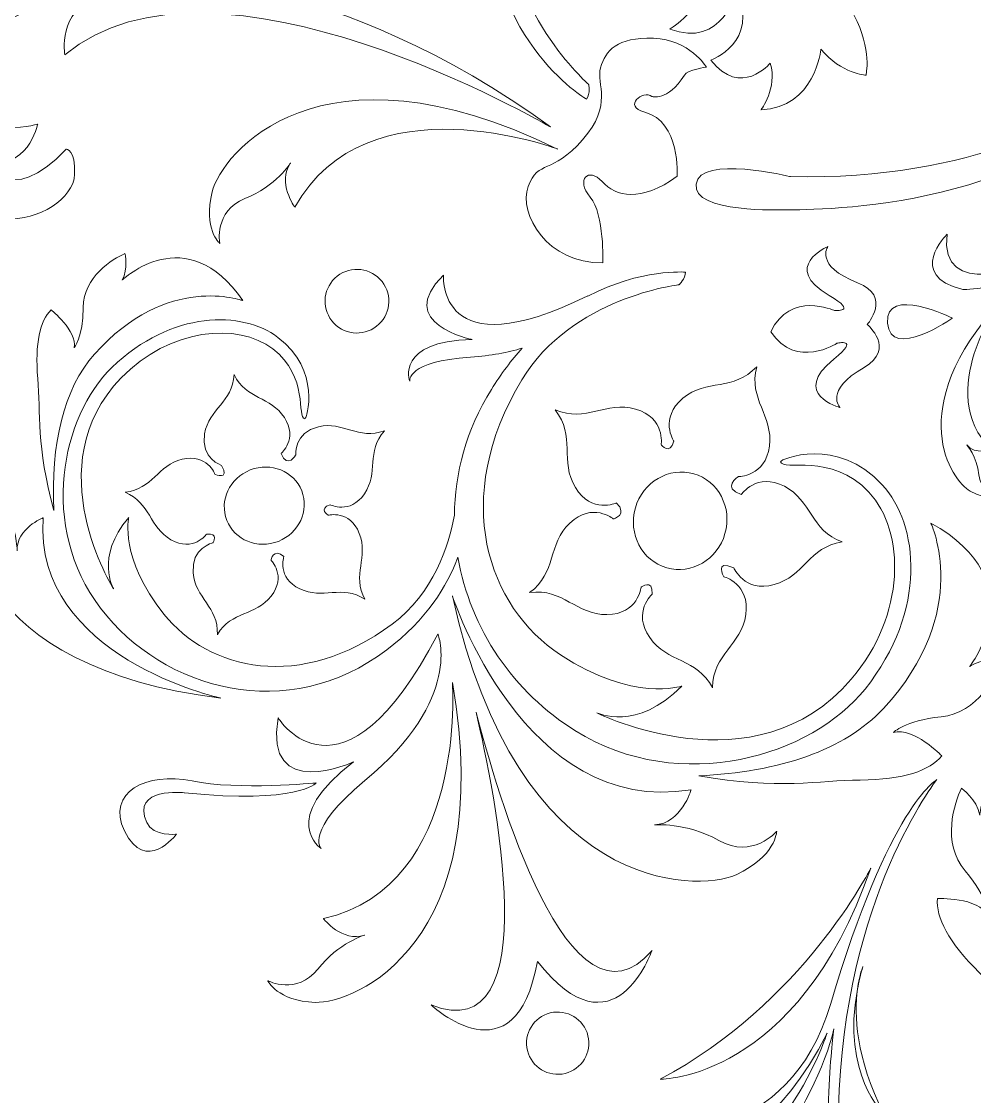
# Model space of a CAD drawing. Header units: millimetres. Extents: x -1420 to -489, y -454 to 898.
# Drawn here: x -693.1 to -634.4, y -369.2 to -303 of the extents above; entities that cross this region are included whole.
import ezdxf

# ---------------------------------------------------------------- set-up
doc = ezdxf.new("R2010")
doc.units = ezdxf.units.MM
doc.header["$MEASUREMENT"] = 0
doc.layers.add('Layer 1', color=7, linetype='Continuous')

msp = doc.modelspace()

# ---------------------------------------------------------------- linework, layer by layer
at = {"layer": 'Layer 1', "color": 1, "lineweight": 20}
msp.add_open_spline([(-710.7467, -67.766), (-710.7467, -67.766), (-493.7468, -67.766), (-493.7468, -67.766), (-493.7468, -67.766), (-490.9929, -67.7659), (-488.7466, -69.9335), (-488.7467, -72.591), (-488.7467, -72.591), (-488.7467, -72.591), (-488.7467, -448.9409), (-488.7467, -448.9409), (-488.7467, -448.9409), (-488.7467, -451.5984), (-490.9928, -453.7659), (-493.7467, -453.7659), (-493.7467, -453.7659), (-493.7467, -453.7659), (-710.7467, -453.7659), (-710.7467, -453.7659)], degree=3, knots=[0, 0, 0, 0, 0.1666667, 0.1666667, 0.1666667, 0.1666667, 0.3333333, 0.3333333, 0.3333333, 0.3333333, 0.5, 0.5, 0.5, 0.5, 0.6666667, 0.6666667, 0.6666667, 0.6666667, 1, 1, 1, 1], dxfattribs=at)
at = {"layer": 'Layer 1', "color": 250, "lineweight": 9}
for points, knots in [([(-658.2612, -307.76), (-658.2612, -307.76), (-658.2612, -307.76), (-658.2612, -307.76), (-658.2612, -307.76), (-658.0111, -307.3919), (-658.1345, -306.8512), (-658.1345, -306.8512), (-658.1345, -306.8512), (-658.1345, -306.8512), (-663.4587, -302.1496), (-663.0519, -295.8401), (-663.0519, -295.8401), (-662.4639, -286.7188), (-656.3958, -282.3076), (-650.682, -282.455), (-650.682, -282.455), (-644.9706, -282.5988), (-642.9769, -285.2973), (-642.9769, -285.2973), (-642.9769, -285.2973), (-643.6736, -281.1434), (-646.5481, -280.6874), (-646.5481, -280.6874), (-646.5481, -280.6874), (-646.5481, -280.6874), (-640.6734, -281.457), (-637.4154, -285.3518), (-637.4154, -285.3518), (-637.1442, -285.033), (-636.8938, -284.7101), (-636.6665, -284.3876), (-636.6665, -284.3876), (-638.9008, -281.4407), (-642.4911, -279.1449), (-647.0648, -278.905), (-647.0648, -278.905), (-655.2792, -278.4759), (-663.8239, -284.3595), (-664.3374, -294.171), (-664.3374, -294.171), (-664.8501, -303.9833), (-658.2612, -307.76), (-658.2612, -307.76)], [0, 0, 0, 0, 0.0833333, 0.0833333, 0.0833333, 0.0833333, 0.1666667, 0.1666667, 0.1666667, 0.1666667, 0.25, 0.25, 0.25, 0.25, 0.3333333, 0.3333333, 0.3333333, 0.3333333, 0.4166667, 0.4166667, 0.4166667, 0.4166667, 0.5, 0.5, 0.5, 0.5, 0.5833333, 0.5833333, 0.5833333, 0.5833333, 0.6666667, 0.6666667, 0.6666667, 0.6666667, 0.75, 0.75, 0.75, 0.75, 0.8333333, 0.8333333, 0.8333333, 0.8333333, 1, 1, 1, 1]), ([(-648.3955, -297.0132), (-648.3955, -297.0132), (-648.3955, -297.0132), (-648.3955, -297.0132), (-648.3955, -297.0132), (-648.6289, -292.7307), (-646.2557, -292.5988), (-646.3522, -290.0774), (-646.3522, -290.0774), (-646.4911, -286.5009), (-648.3072, -285.171), (-648.3072, -285.171), (-648.3072, -285.171), (-648.3072, -285.171), (-649.4294, -286.1797), (-649.4559, -288.1627), (-649.4559, -288.1627), (-649.4559, -288.1627), (-651.9903, -285.5876), (-654.688, -287.5829), (-654.688, -287.5829), (-654.688, -287.5829), (-653.0307, -287.9746), (-652.4211, -289.4544), (-652.4211, -289.4544), (-652.4211, -289.4544), (-655.2161, -288.9279), (-655.1416, -291.9065), (-655.1416, -291.9065), (-655.1416, -291.9065), (-652.1116, -290.8441), (-651.2231, -294.2467), (-651.2231, -294.2467), (-651.2231, -294.2467), (-654.1541, -291.9586), (-655.9153, -294.9915), (-655.9153, -294.9915), (-655.9153, -294.9915), (-653.2241, -294.5993), (-653.1545, -296.2049), (-653.1545, -296.2049), (-653.1545, -296.2049), (-656.8828, -296.0107), (-656.5644, -300.1442), (-656.5644, -300.1442), (-654.2095, -303.5586), (-651.7566, -300.7623), (-651.7566, -300.7623), (-651.7566, -300.7623), (-650.8004, -302.0527), (-653.1394, -303.4388), (-653.1394, -303.4388), (-653.1394, -303.4388), (-649.8594, -304.6893), (-649.0226, -301.0657), (-649.0226, -301.0657), (-649.0226, -301.0657), (-647.5734, -304.2699), (-650.596, -305.3531), (-650.596, -305.3531), (-650.596, -305.3531), (-648.7791, -307.7124), (-646.9382, -305.5445), (-646.9382, -305.5445), (-646.9382, -305.5445), (-646.4792, -307.0784), (-647.5209, -308.425), (-647.5209, -308.425), (-647.5209, -308.425), (-644.1688, -308.2784), (-643.8186, -304.6832), (-643.8186, -304.6832), (-643.8186, -304.6832), (-642.5506, -306.2049), (-641.0443, -306.2831), (-641.0443, -306.2831), (-641.0443, -306.2831), (-641.0443, -306.2831), (-640.6461, -304.7484), (-641.7826, -302.5634), (-641.7826, -302.5634), (-637.7407, -301.8288), (-635.5911, -299.3074), (-634.6538, -295.7554), (-634.6538, -295.7554), (-635.1, -295.871), (-635.5504, -295.9981), (-636.0008, -296.139), (-636.0008, -296.139), (-637.7049, -301.7974), (-641.8693, -302.0576), (-641.8693, -302.0576), (-641.8693, -302.0576), (-641.9398, -302.0743), (-641.985, -302.0934), (-642.0322, -302.1146), (-642.0322, -302.1146), (-642.202, -301.8288), (-642.3905, -301.5401), (-642.6145, -301.2404), (-642.6145, -301.2404), (-644.1273, -299.2198), (-645.8807, -300.487), (-648.3955, -297.0132)], [0, 0, 0, 0, 0.037037, 0.037037, 0.037037, 0.037037, 0.0740741, 0.0740741, 0.0740741, 0.0740741, 0.1111111, 0.1111111, 0.1111111, 0.1111111, 0.1481481, 0.1481481, 0.1481481, 0.1481481, 0.1851852, 0.1851852, 0.1851852, 0.1851852, 0.2222222, 0.2222222, 0.2222222, 0.2222222, 0.2592593, 0.2592593, 0.2592593, 0.2592593, 0.2962963, 0.2962963, 0.2962963, 0.2962963, 0.3333333, 0.3333333, 0.3333333, 0.3333333, 0.3703704, 0.3703704, 0.3703704, 0.3703704, 0.4074074, 0.4074074, 0.4074074, 0.4074074, 0.4444444, 0.4444444, 0.4444444, 0.4444444, 0.4814815, 0.4814815, 0.4814815, 0.4814815, 0.5185185, 0.5185185, 0.5185185, 0.5185185, 0.5555556, 0.5555556, 0.5555556, 0.5555556, 0.5925926, 0.5925926, 0.5925926, 0.5925926, 0.6296296, 0.6296296, 0.6296296, 0.6296296, 0.6666667, 0.6666667, 0.6666667, 0.6666667, 0.7037037, 0.7037037, 0.7037037, 0.7037037, 0.7407407, 0.7407407, 0.7407407, 0.7407407, 0.7777778, 0.7777778, 0.7777778, 0.7777778, 0.8148148, 0.8148148, 0.8148148, 0.8148148, 0.8518519, 0.8518519, 0.8518519, 0.8518519, 0.8888889, 0.8888889, 0.8888889, 0.8888889, 0.9259259, 0.9259259, 0.9259259, 0.9259259, 1, 1, 1, 1]), ([(-631.2247, -299.0891), (-631.2247, -299.0891), (-631.2247, -299.0891), (-631.2247, -299.0891), (-631.2247, -299.0891), (-632.0859, -305.4724), (-626.3819, -305.1242), (-626.3819, -305.1242), (-626.3819, -305.1242), (-627.6719, -305.5864), (-628.4338, -307.0743), (-628.4338, -307.0743), (-628.4338, -307.0743), (-627.8853, -307.2364), (-626.967, -307.4221), (-625.9311, -307.4278), (-625.9311, -307.4278), (-627.6031, -308.6274), (-634.2702, -312.8061), (-645.697, -312.5349), (-645.697, -312.5349), (-645.697, -312.5349), (-651.2699, -311.1769), (-651.5163, -312.9922), (-651.5163, -312.9922), (-651.7635, -314.8115), (-646.1083, -314.5729), (-646.1083, -314.5729), (-646.1083, -314.5729), (-646.1083, -314.5729), (-631.4548, -315.0375), (-625.7495, -307.4286), (-625.7495, -307.4286), (-624.2653, -307.4046), (-622.5705, -306.9908), (-621.3627, -305.5852), (-621.3627, -305.5852), (-619.2506, -303.1261), (-617.8584, -302.9486), (-617.8584, -302.9486), (-617.8584, -302.9486), (-619.3007, -304.1136), (-619.5833, -306.4806), (-619.5833, -306.4806), (-619.5833, -306.4806), (-612.7562, -304.7565), (-613.0591, -302.1138), (-610.2714, -299.7366), (-610.2714, -299.7366), (-607.4842, -297.3593), (-607.3999, -298.9454), (-607.3999, -298.9454), (-607.3999, -298.9454), (-607.3999, -298.9454), (-607.0114, -301.1536), (-609.6557, -302.3467), (-609.6557, -302.3467), (-615.3851, -304.9308), (-615.7723, -308.7536), (-615.7723, -308.7536), (-615.7723, -308.7536), (-613.6329, -308.9344), (-612.68, -307.6297), (-612.3209, -306.9192), (-612.3209, -306.9192), (-615.9726, -315.7285), (-609.0091, -318.7866), (-609.0091, -318.7866), (-609.0091, -318.7866), (-614.1138, -310.6674), (-607.07, -299.6384), (-598.3262, -296.4969), (-598.3262, -296.4969), (-589.5808, -293.3529), (-583.351, -296.0502), (-583.351, -296.0502), (-583.351, -296.0502), (-583.351, -296.0502), (-583.6609, -295.1902), (-583.6609, -295.1902), (-583.6609, -295.1902), (-590.3174, -291.7567), (-599.2913, -292.2294), (-605.6, -294.4955), (-605.6, -294.4955), (-611.9043, -296.7628), (-615.598, -300.678), (-620.3065, -302.2119), (-620.3065, -302.2119), (-629.5804, -305.2244), (-631.2247, -299.0891), (-631.2247, -299.0891)], [0, 0, 0, 0, 0.0416667, 0.0416667, 0.0416667, 0.0416667, 0.0833333, 0.0833333, 0.0833333, 0.0833333, 0.125, 0.125, 0.125, 0.125, 0.1666667, 0.1666667, 0.1666667, 0.1666667, 0.2083333, 0.2083333, 0.2083333, 0.2083333, 0.25, 0.25, 0.25, 0.25, 0.2916667, 0.2916667, 0.2916667, 0.2916667, 0.3333333, 0.3333333, 0.3333333, 0.3333333, 0.375, 0.375, 0.375, 0.375, 0.4166667, 0.4166667, 0.4166667, 0.4166667, 0.4583333, 0.4583333, 0.4583333, 0.4583333, 0.5, 0.5, 0.5, 0.5, 0.5416667, 0.5416667, 0.5416667, 0.5416667, 0.5833333, 0.5833333, 0.5833333, 0.5833333, 0.625, 0.625, 0.625, 0.625, 0.6666667, 0.6666667, 0.6666667, 0.6666667, 0.7083333, 0.7083333, 0.7083333, 0.7083333, 0.75, 0.75, 0.75, 0.75, 0.7916667, 0.7916667, 0.7916667, 0.7916667, 0.8333333, 0.8333333, 0.8333333, 0.8333333, 0.875, 0.875, 0.875, 0.875, 0.9166667, 0.9166667, 0.9166667, 0.9166667, 1, 1, 1, 1]), ([(-689.8094, -312.3923), (-689.8094, -312.3923), (-689.8094, -312.3923), (-689.8094, -312.3923), (-689.8094, -312.3923), (-689.7308, -310.8702), (-690.3392, -310.8393), (-690.3392, -310.8393), (-690.3392, -310.8393), (-693.8166, -314.6222), (-695.4862, -311.56), (-695.4862, -311.56), (-695.4862, -311.56), (-692.7042, -312.3166), (-692.0877, -309.2984), (-692.0877, -309.2984), (-692.0877, -309.2984), (-692.0877, -309.2984), (-696.7354, -310.6556), (-696.3006, -306.7131), (-696.3006, -306.7131), (-695.7065, -301.3381), (-688.4009, -301.4818), (-688.4009, -301.4818), (-688.4009, -301.4818), (-690.8828, -302.2681), (-690.4177, -305.0379), (-690.4177, -305.0379), (-690.4177, -305.0379), (-681.2411, -297.2808), (-660.4857, -309.4739), (-660.4857, -309.4739), (-660.4857, -309.4739), (-673.523, -299.9178), (-685.1983, -300.0489), (-685.1983, -300.0489), (-685.1983, -300.0489), (-695.6026, -299.1987), (-699.1168, -303.6673), (-699.3546, -308.2308), (-699.3546, -308.2308), (-699.5932, -312.7951), (-696.1259, -315.0359), (-694.0728, -315.1418), (-694.0728, -315.1418), (-692.0184, -315.2501), (-689.8896, -313.9124), (-689.8094, -312.3923)], [0, 0, 0, 0, 0.0769231, 0.0769231, 0.0769231, 0.0769231, 0.1538462, 0.1538462, 0.1538462, 0.1538462, 0.2307692, 0.2307692, 0.2307692, 0.2307692, 0.3076923, 0.3076923, 0.3076923, 0.3076923, 0.3846154, 0.3846154, 0.3846154, 0.3846154, 0.4615385, 0.4615385, 0.4615385, 0.4615385, 0.5384615, 0.5384615, 0.5384615, 0.5384615, 0.6153846, 0.6153846, 0.6153846, 0.6153846, 0.6923077, 0.6923077, 0.6923077, 0.6923077, 0.7692308, 0.7692308, 0.7692308, 0.7692308, 0.8461538, 0.8461538, 0.8461538, 0.8461538, 1, 1, 1, 1]), ([(-679.3232, -313.8933), (-679.3232, -313.8933), (-679.3232, -313.8933), (-679.3232, -313.8933), (-679.3232, -313.8933), (-677.4012, -313.1143), (-676.498, -311.6911), (-676.498, -311.6911), (-676.498, -311.6911), (-677.3474, -312.8924), (-676.2362, -314.4239), (-676.2362, -314.4239), (-676.2362, -314.4239), (-671.816, -306.4183), (-660.0427, -310.8324), (-660.0427, -310.8324), (-660.0427, -310.8324), (-674.813, -303.6343), (-680.7687, -311.1789), (-681.3364, -313.471), (-681.3364, -313.471), (-681.9044, -315.7636), (-680.8685, -316.6484), (-680.8685, -316.6484), (-680.8685, -316.6484), (-680.8685, -316.6484), (-681.2403, -314.6723), (-679.3232, -313.8933)], [0, 0, 0, 0, 0.125, 0.125, 0.125, 0.125, 0.25, 0.25, 0.25, 0.25, 0.375, 0.375, 0.375, 0.375, 0.5, 0.5, 0.5, 0.5, 0.625, 0.625, 0.625, 0.625, 0.75, 0.75, 0.75, 0.75, 1, 1, 1, 1]), ([(-661.858, -313.1404), (-661.858, -313.1404), (-661.858, -313.1404), (-661.858, -313.1404), (-661.858, -313.1404), (-662.4806, -314.8221), (-660.6612, -317.9303), (-657.2615, -317.8419), (-657.2615, -317.8419), (-657.2615, -317.8419), (-657.1442, -314.8726), (-658.0417, -313.7968), (-658.0417, -313.7968), (-658.9461, -312.71), (-658.1333, -311.9233), (-657.3042, -312.8439), (-657.3042, -312.8439), (-656.4764, -313.7638), (-654.9327, -314.1482), (-652.6736, -312.5129), (-652.6736, -312.5129), (-652.6736, -312.5129), (-652.4708, -309.1567), (-654.6782, -308.5561), (-654.6782, -308.5561), (-656.0696, -308.1795), (-654.7601, -307.1802), (-654.247, -307.5878), (-654.247, -307.5878), (-654.247, -307.5878), (-653.2681, -307.9355), (-652.235, -306.2831), (-652.235, -306.2831), (-652.0261, -305.95), (-650.8737, -305.7815), (-650.8737, -305.7815), (-650.8737, -305.7815), (-650.8737, -305.7815), (-651.9202, -304.0867), (-654.1358, -304.0089), (-654.1358, -304.0089), (-656.3811, -303.9311), (-657.112, -304.7692), (-657.3959, -305.8234), (-657.3959, -305.8234), (-657.6801, -306.8748), (-656.5978, -308.0764), (-658.5059, -310.2635), (-658.5059, -310.2635), (-660.4116, -312.4522), (-661.2366, -311.4562), (-661.858, -313.1404)], [0, 0, 0, 0, 0.0714286, 0.0714286, 0.0714286, 0.0714286, 0.1428571, 0.1428571, 0.1428571, 0.1428571, 0.2142857, 0.2142857, 0.2142857, 0.2142857, 0.2857143, 0.2857143, 0.2857143, 0.2857143, 0.3571429, 0.3571429, 0.3571429, 0.3571429, 0.4285714, 0.4285714, 0.4285714, 0.4285714, 0.5, 0.5, 0.5, 0.5, 0.5714286, 0.5714286, 0.5714286, 0.5714286, 0.6428571, 0.6428571, 0.6428571, 0.6428571, 0.7142857, 0.7142857, 0.7142857, 0.7142857, 0.7857143, 0.7857143, 0.7857143, 0.7857143, 0.8571429, 0.8571429, 0.8571429, 0.8571429, 1, 1, 1, 1]), ([(-688.5841, -323.4735), (-688.5841, -323.4735), (-688.5841, -323.4735), (-688.5841, -323.4735), (-688.5841, -323.4735), (-684.1033, -318.447), (-679.4494, -320.1788), (-679.4494, -320.1788), (-679.4494, -320.1788), (-682.9265, -315.1063), (-686.8832, -318.9137), (-686.8832, -318.9137), (-686.8832, -318.9137), (-686.485, -318.2239), (-686.7077, -317.2771), (-686.7077, -317.2771), (-686.7077, -317.2771), (-687.4602, -317.6131), (-689.2703, -318.7129), (-689.2829, -320.597), (-689.2829, -320.597), (-689.2931, -322.4783), (-689.8444, -323.083), (-689.8444, -323.083), (-689.8444, -323.083), (-689.6469, -322.0214), (-691.2606, -320.7518), (-691.2606, -320.7518), (-691.2606, -320.7518), (-691.9427, -321.4322), (-692.2721, -322.7845), (-692.0799, -324.9862), (-692.0799, -324.9862), (-691.8963, -327.0796), (-692.1882, -329.1213), (-691.0868, -333.118), (-691.0868, -333.118), (-691.2875, -329.0399), (-690.5012, -325.6227), (-688.5841, -323.4735)], [0, 0, 0, 0, 0.0909091, 0.0909091, 0.0909091, 0.0909091, 0.1818182, 0.1818182, 0.1818182, 0.1818182, 0.2727273, 0.2727273, 0.2727273, 0.2727273, 0.3636364, 0.3636364, 0.3636364, 0.3636364, 0.4545455, 0.4545455, 0.4545455, 0.4545455, 0.5454545, 0.5454545, 0.5454545, 0.5454545, 0.6363636, 0.6363636, 0.6363636, 0.6363636, 0.7272727, 0.7272727, 0.7272727, 0.7272727, 0.8181818, 0.8181818, 0.8181818, 0.8181818, 1, 1, 1, 1]), ([(-636.0443, -316.0909), (-636.0443, -316.0909), (-636.0443, -316.0909), (-636.0443, -316.0909), (-636.0443, -316.0909), (-636.0443, -316.0909), (-638.617, -318.6254), (-635.0776, -319.4955), (-635.0776, -319.4955), (-635.0776, -319.4955), (-632.4109, -319.5595), (-630.9556, -317.9567), (-630.9556, -317.9567), (-630.9556, -317.9567), (-636.5631, -320.1817), (-636.0443, -316.0909)], [0, 0, 0, 0, 0.2, 0.2, 0.2, 0.2, 0.4, 0.4, 0.4, 0.4, 0.6, 0.6, 0.6, 0.6, 1, 1, 1, 1]), ([(-643.3104, -319.8596), (-643.3104, -319.8596), (-643.3104, -319.8596), (-643.3104, -319.8596), (-643.3104, -319.8596), (-641.4695, -320.9264), (-642.9895, -320.79), (-642.9895, -320.79), (-642.9895, -320.79), (-642.9895, -320.79), (-645.6995, -319.5468), (-646.9141, -322.102), (-646.9141, -322.102), (-646.9141, -322.102), (-646.9141, -322.1037), (-646.9141, -322.1037), (-646.9141, -322.1037), (-645.3281, -324.4475), (-642.8368, -322.8097), (-642.8368, -322.8097), (-642.8368, -322.8097), (-642.8368, -322.8097), (-641.3546, -322.4457), (-643.0136, -323.7793), (-643.0136, -323.7793), (-645.7296, -325.9594), (-642.6369, -326.7689), (-642.6369, -326.7689), (-642.6369, -326.7689), (-642.6369, -326.7689), (-643.6708, -325.74), (-641.1632, -324.2928), (-641.1632, -324.2928), (-639.1838, -323.1481), (-640.9613, -321.6533), (-640.9613, -321.6533), (-640.9613, -321.6533), (-640.9613, -321.6533), (-640.9617, -321.6513), (-640.9617, -321.6513), (-640.9617, -321.6513), (-640.9617, -321.6513), (-639.4294, -319.906), (-641.5586, -319.0741), (-641.5586, -319.0741), (-644.2543, -318.019), (-643.3874, -316.8463), (-643.3874, -316.8463), (-643.3874, -316.8463), (-643.3874, -316.8463), (-646.3233, -318.1131), (-643.3104, -319.8596)], [0, 0, 0, 0, 0.0714286, 0.0714286, 0.0714286, 0.0714286, 0.1428571, 0.1428571, 0.1428571, 0.1428571, 0.2142857, 0.2142857, 0.2142857, 0.2142857, 0.2857143, 0.2857143, 0.2857143, 0.2857143, 0.3571429, 0.3571429, 0.3571429, 0.3571429, 0.4285714, 0.4285714, 0.4285714, 0.4285714, 0.5, 0.5, 0.5, 0.5, 0.5714286, 0.5714286, 0.5714286, 0.5714286, 0.6428571, 0.6428571, 0.6428571, 0.6428571, 0.7142857, 0.7142857, 0.7142857, 0.7142857, 0.7857143, 0.7857143, 0.7857143, 0.7857143, 0.8571429, 0.8571429, 0.8571429, 0.8571429, 1, 1, 1, 1]), ([(-673.9616, -321.4212), (-673.9616, -321.4212), (-673.9616, -321.4212), (-673.9616, -321.4212), (-673.9616, -321.4212), (-673.2958, -322.2755), (-672.0616, -322.4282), (-671.2065, -321.7612), (-671.2065, -321.7612), (-670.353, -321.0958), (-670.199, -319.8604), (-670.8656, -319.0069), (-670.8656, -319.0069), (-671.5326, -318.151), (-672.7668, -317.9991), (-673.622, -318.6653), (-673.622, -318.6653), (-674.4771, -319.3323), (-674.6286, -320.5661), (-673.9616, -321.4212)], [0, 0, 0, 0, 0.1666667, 0.1666667, 0.1666667, 0.1666667, 0.3333333, 0.3333333, 0.3333333, 0.3333333, 0.5, 0.5, 0.5, 0.5, 0.6666667, 0.6666667, 0.6666667, 0.6666667, 1, 1, 1, 1]), ([(-688.2066, -339.1417), (-688.2066, -339.1417), (-688.2066, -339.1417), (-688.2066, -339.1417), (-688.2066, -339.1417), (-684.3582, -344.2048), (-676.6243, -346.304), (-670.5794, -341.7103), (-670.5794, -341.7103), (-668.1211, -339.8413), (-666.8498, -337.7817), (-666.1934, -335.9904), (-666.1934, -335.9904), (-665.4356, -340.4134), (-662.7176, -344.3661), (-658.975, -346.6822), (-658.975, -346.6822), (-652.4069, -350.7526), (-644.3553, -348.2064), (-641.1005, -344.1238), (-641.1005, -344.1238), (-637.2232, -339.257), (-637.7998, -333.9695), (-640.0402, -331.5287), (-640.0402, -331.5287), (-642.8018, -328.5232), (-646.3481, -329.9398), (-646.3074, -330.1133), (-646.3074, -330.1133), (-646.1637, -330.7261), (-643.2041, -329.4837), (-640.8603, -331.9892), (-640.8603, -331.9892), (-638.6077, -334.4015), (-638.5669, -339.5599), (-641.9459, -343.5146), (-641.9459, -343.5146), (-647.8947, -350.4773), (-657.6239, -345.5865), (-657.6239, -345.5865), (-657.6239, -345.5865), (-657.6239, -345.5865), (-655.1628, -346.7735), (-652.3991, -343.941), (-652.3991, -343.941), (-652.3991, -343.941), (-655.3831, -344.9533), (-659.8684, -342.0092), (-659.8684, -342.0092), (-664.3541, -339.0603), (-666.6739, -332.4103), (-662.2448, -325.0559), (-662.2448, -325.0559), (-659.1798, -319.9728), (-652.5551, -319.1926), (-652.5551, -319.1926), (-652.5551, -319.1926), (-652.5551, -319.1926), (-652.1711, -318.842), (-652.1642, -318.4246), (-652.1642, -318.4246), (-652.1642, -318.4246), (-654.9315, -318.1864), (-658.1923, -319.9117), (-658.1923, -319.9117), (-658.1854, -319.8869), (-658.1809, -319.8746), (-658.1809, -319.8746), (-658.1809, -319.8746), (-667.4924, -324.5017), (-667.0827, -318.5993), (-667.0827, -318.5993), (-667.0827, -318.5993), (-670.1571, -321.6012), (-665.3167, -322.574), (-665.3167, -322.574), (-665.3167, -322.574), (-670.0647, -322.6794), (-669.1603, -325.1361), (-669.1603, -325.1361), (-669.1603, -325.1361), (-669.1603, -325.1361), (-669.3545, -323.919), (-665.4112, -323.6608), (-665.4112, -323.6608), (-664.144, -323.5765), (-663.1024, -323.3745), (-662.2338, -323.1086), (-662.2338, -323.1086), (-662.8874, -323.8396), (-663.5267, -324.6812), (-664.1297, -325.6557), (-664.1297, -325.6557), (-665.6917, -328.1799), (-666.3856, -330.8348), (-666.4023, -333.412), (-666.4023, -333.412), (-666.7509, -335.2664), (-667.6903, -338.232), (-670.2365, -340.1182), (-670.2365, -340.1182), (-675.9108, -344.3254), (-681.54, -342.9486), (-684.3089, -339.5058), (-684.3089, -339.5058), (-687.0718, -336.0649), (-686.4765, -333.5423), (-686.4765, -333.5423), (-686.4765, -333.5423), (-688.578, -336.0275), (-687.4126, -337.9494), (-687.4126, -337.9494), (-687.4126, -337.9494), (-687.4126, -337.9494), (-692.183, -330.3649), (-686.9468, -324.9471), (-686.9468, -324.9471), (-683.973, -321.8691), (-679.7483, -321.4961), (-677.5958, -323.151), (-677.5958, -323.151), (-675.3595, -324.8722), (-676.1429, -327.3936), (-675.6295, -327.4632), (-675.6295, -327.4632), (-675.4857, -327.484), (-674.6021, -324.4666), (-677.2835, -322.4416), (-677.2835, -322.4416), (-679.4588, -320.8002), (-683.8313, -320.7436), (-687.5132, -324.3038), (-687.5132, -324.3038), (-690.6006, -327.2893), (-692.0518, -334.0839), (-688.2066, -339.1417)], [0, 0, 0, 0, 0.0285714, 0.0285714, 0.0285714, 0.0285714, 0.0571429, 0.0571429, 0.0571429, 0.0571429, 0.0857143, 0.0857143, 0.0857143, 0.0857143, 0.1142857, 0.1142857, 0.1142857, 0.1142857, 0.1428571, 0.1428571, 0.1428571, 0.1428571, 0.1714286, 0.1714286, 0.1714286, 0.1714286, 0.2, 0.2, 0.2, 0.2, 0.2285714, 0.2285714, 0.2285714, 0.2285714, 0.2571429, 0.2571429, 0.2571429, 0.2571429, 0.2857143, 0.2857143, 0.2857143, 0.2857143, 0.3142857, 0.3142857, 0.3142857, 0.3142857, 0.3428571, 0.3428571, 0.3428571, 0.3428571, 0.3714286, 0.3714286, 0.3714286, 0.3714286, 0.4, 0.4, 0.4, 0.4, 0.4285714, 0.4285714, 0.4285714, 0.4285714, 0.4571429, 0.4571429, 0.4571429, 0.4571429, 0.4857143, 0.4857143, 0.4857143, 0.4857143, 0.5142857, 0.5142857, 0.5142857, 0.5142857, 0.5428571, 0.5428571, 0.5428571, 0.5428571, 0.5714286, 0.5714286, 0.5714286, 0.5714286, 0.6, 0.6, 0.6, 0.6, 0.6285714, 0.6285714, 0.6285714, 0.6285714, 0.6571429, 0.6571429, 0.6571429, 0.6571429, 0.6857143, 0.6857143, 0.6857143, 0.6857143, 0.7142857, 0.7142857, 0.7142857, 0.7142857, 0.7428571, 0.7428571, 0.7428571, 0.7428571, 0.7714286, 0.7714286, 0.7714286, 0.7714286, 0.8, 0.8, 0.8, 0.8, 0.8285714, 0.8285714, 0.8285714, 0.8285714, 0.8571429, 0.8571429, 0.8571429, 0.8571429, 0.8857143, 0.8857143, 0.8857143, 0.8857143, 0.9142857, 0.9142857, 0.9142857, 0.9142857, 0.9428571, 0.9428571, 0.9428571, 0.9428571, 1, 1, 1, 1]), ([(-639.7095, -321.558), (-639.7095, -321.558), (-639.7095, -321.558), (-639.7095, -321.558), (-639.7095, -321.558), (-639.7095, -321.558), (-639.7112, -321.5592), (-639.7112, -321.5592), (-639.7112, -321.5592), (-639.5324, -323.9088), (-635.7088, -321.2555), (-635.7088, -321.2555), (-635.7088, -321.2555), (-635.7088, -321.2555), (-635.7088, -321.2542), (-635.7088, -321.2542), (-635.7088, -321.2542), (-635.7088, -321.2542), (-639.8879, -319.2052), (-639.7095, -321.558)], [0, 0, 0, 0, 0.1666667, 0.1666667, 0.1666667, 0.1666667, 0.3333333, 0.3333333, 0.3333333, 0.3333333, 0.5, 0.5, 0.5, 0.5, 0.6666667, 0.6666667, 0.6666667, 0.6666667, 1, 1, 1, 1]), ([(-634.6244, -331.9184), (-634.6244, -331.9184), (-634.6244, -331.9184), (-634.6244, -331.9184), (-634.6244, -331.9184), (-633.4973, -332.576), (-632.8653, -332.1639), (-632.8653, -332.1639), (-632.8653, -332.1639), (-632.8653, -332.1639), (-633.9737, -332.0552), (-634.0886, -330.9155), (-634.0886, -330.9155), (-634.2066, -329.7757), (-634.8223, -329.0765), (-634.8223, -329.0765), (-634.8223, -329.0765), (-634.3146, -329.7118), (-633.3295, -329.3604), (-633.3295, -329.3604), (-633.3295, -329.3604), (-636.895, -325.775), (-632.7305, -320.2077), (-632.7305, -320.2077), (-632.7305, -320.2077), (-638.8373, -326.9335), (-635.7532, -331.2636), (-634.6244, -331.9184)], [0, 0, 0, 0, 0.125, 0.125, 0.125, 0.125, 0.25, 0.25, 0.25, 0.25, 0.375, 0.375, 0.375, 0.375, 0.5, 0.5, 0.5, 0.5, 0.625, 0.625, 0.625, 0.625, 0.75, 0.75, 0.75, 0.75, 1, 1, 1, 1]), ([(-648.9208, -331.0299), (-648.9208, -331.0299), (-648.9208, -331.0299), (-648.9208, -331.0299), (-648.9208, -331.0299), (-648.9208, -331.0299), (-647.2395, -331.0437), (-646.9927, -329.1446), (-646.9927, -329.1446), (-646.7464, -327.245), (-648.3002, -326.2827), (-647.7762, -324.2577), (-647.7762, -324.2577), (-649.2083, -325.7754), (-650.8518, -324.9765), (-652.3262, -326.1972), (-652.3262, -326.1972), (-653.8015, -327.4213), (-652.891, -328.8379), (-652.891, -328.8379), (-652.891, -328.8379), (-653.1195, -329.7659), (-653.6647, -329.0505), (-653.6647, -329.0505), (-653.6647, -329.0505), (-653.6647, -329.0505), (-653.4008, -327.3916), (-655.245, -326.8626), (-655.245, -326.8626), (-657.0868, -326.3332), (-658.2689, -327.7295), (-660.1933, -326.9102), (-660.1933, -326.9102), (-660.1933, -326.9102), (-660.1982, -326.9062), (-660.1982, -326.9062), (-660.1982, -326.9062), (-658.9013, -328.5496), (-659.9421, -330.0591), (-658.9526, -331.6989), (-658.9526, -331.6989), (-657.9615, -333.3375), (-656.4275, -332.6493), (-656.4275, -332.6493), (-656.4275, -332.6493), (-655.6803, -333.3692), (-656.6063, -333.6384), (-656.6063, -333.6384), (-656.6063, -333.6384), (-656.6063, -333.6384), (-657.9024, -332.5695), (-659.2906, -333.8888), (-659.2906, -333.8888), (-660.6844, -335.2029), (-660.0826, -336.9335), (-661.7688, -338.1746), (-661.7688, -338.1746), (-661.7688, -338.1746), (-661.7651, -338.1718), (-661.7651, -338.1718), (-661.7651, -338.1718), (-659.6884, -337.8941), (-658.9212, -339.5522), (-657.0033, -339.533), (-657.0033, -339.533), (-655.0883, -339.5163), (-654.9018, -337.8448), (-654.9018, -337.8448), (-654.9018, -337.8448), (-654.9018, -337.8448), (-654.1843, -337.2991), (-654.2132, -338.2573), (-654.2132, -338.2573), (-654.2132, -338.2573), (-655.4645, -339.3803), (-654.3679, -340.9509), (-654.3679, -340.9509), (-653.2754, -342.5198), (-651.4776, -342.1876), (-650.5012, -344.0326), (-650.5012, -344.0326), (-650.467, -341.942), (-648.7131, -341.4241), (-648.446, -339.5306), (-648.446, -339.5306), (-648.1793, -337.6322), (-649.8012, -337.199), (-649.8012, -337.199), (-649.8012, -337.199), (-649.8012, -337.199), (-650.401, -336.1272), (-649.1879, -336.6403), (-649.1879, -336.6403), (-649.1879, -336.6403), (-648.5462, -338.1933), (-646.6995, -337.6843), (-646.6995, -337.6843), (-644.8549, -337.1717), (-644.5719, -335.3662), (-642.5078, -335.0567), (-642.5078, -335.0567), (-644.4689, -334.3315), (-644.372, -332.5023), (-646.0696, -331.622), (-646.0696, -331.622), (-647.7733, -330.7396), (-648.7237, -332.1269), (-648.7237, -332.1269), (-648.7237, -332.1269), (-649.9759, -331.7319), (-648.9208, -331.0299), (-648.9208, -331.0299)], [0, 0, 0, 0, 0.0344828, 0.0344828, 0.0344828, 0.0344828, 0.0689655, 0.0689655, 0.0689655, 0.0689655, 0.1034483, 0.1034483, 0.1034483, 0.1034483, 0.137931, 0.137931, 0.137931, 0.137931, 0.1724138, 0.1724138, 0.1724138, 0.1724138, 0.2068966, 0.2068966, 0.2068966, 0.2068966, 0.2413793, 0.2413793, 0.2413793, 0.2413793, 0.2758621, 0.2758621, 0.2758621, 0.2758621, 0.3103448, 0.3103448, 0.3103448, 0.3103448, 0.3448276, 0.3448276, 0.3448276, 0.3448276, 0.3793103, 0.3793103, 0.3793103, 0.3793103, 0.4137931, 0.4137931, 0.4137931, 0.4137931, 0.4482759, 0.4482759, 0.4482759, 0.4482759, 0.4827586, 0.4827586, 0.4827586, 0.4827586, 0.5172414, 0.5172414, 0.5172414, 0.5172414, 0.5517241, 0.5517241, 0.5517241, 0.5517241, 0.5862069, 0.5862069, 0.5862069, 0.5862069, 0.6206897, 0.6206897, 0.6206897, 0.6206897, 0.6551724, 0.6551724, 0.6551724, 0.6551724, 0.6896552, 0.6896552, 0.6896552, 0.6896552, 0.7241379, 0.7241379, 0.7241379, 0.7241379, 0.7586207, 0.7586207, 0.7586207, 0.7586207, 0.7931034, 0.7931034, 0.7931034, 0.7931034, 0.8275862, 0.8275862, 0.8275862, 0.8275862, 0.862069, 0.862069, 0.862069, 0.862069, 0.8965517, 0.8965517, 0.8965517, 0.8965517, 0.9310345, 0.9310345, 0.9310345, 0.9310345, 1, 1, 1, 1]), ([(-677.0913, -329.6006), (-677.0913, -329.6006), (-677.0913, -329.6006), (-677.0913, -329.6006), (-677.0913, -329.6006), (-677.0913, -329.6006), (-676.0285, -328.7145), (-676.8857, -327.3895), (-676.8857, -327.3895), (-677.7408, -326.0657), (-679.2307, -326.2897), (-679.9784, -324.7403), (-679.9784, -324.7403), (-680.0704, -326.455), (-681.5273, -326.83), (-681.8006, -328.3815), (-681.8006, -328.3815), (-682.073, -329.9329), (-680.7512, -330.336), (-680.7512, -330.336), (-680.7512, -330.336), (-680.2345, -331.2893), (-681.1609, -330.8821), (-681.1609, -330.8821), (-681.1609, -330.8821), (-681.1609, -330.8821), (-681.6414, -329.588), (-683.1753, -329.9553), (-683.1753, -329.9553), (-684.7068, -330.323), (-684.9914, -331.7999), (-686.7029, -331.9937), (-686.7029, -331.9937), (-685.1127, -332.6473), (-685.2439, -334.1478), (-683.8732, -334.9186), (-683.8732, -334.9186), (-682.5014, -335.6931), (-681.6809, -334.5782), (-681.6809, -334.5782), (-681.6809, -334.5782), (-680.8978, -334.4801), (-681.2871, -335.11), (-681.2871, -335.11), (-681.2871, -335.11), (-681.2871, -335.11), (-682.6419, -335.3955), (-682.5063, -336.966), (-682.5063, -336.966), (-682.3694, -338.5374), (-680.9528, -339.035), (-681.0143, -340.7571), (-681.0143, -340.7571), (-680.1315, -339.2842), (-678.6696, -339.6377), (-677.7017, -338.3961), (-677.7017, -338.3961), (-676.7309, -337.1542), (-677.7086, -336.1777), (-677.7086, -336.1777), (-677.7086, -336.1777), (-677.7086, -336.1777), (-677.5592, -335.3967), (-676.9125, -335.9529), (-676.9125, -335.9529), (-676.9125, -335.9529), (-677.3552, -337.2621), (-675.9361, -337.9458), (-675.9361, -337.9458), (-674.517, -338.625), (-673.3634, -337.6583), (-671.9162, -338.5855), (-671.9162, -338.5855), (-672.7392, -337.0731), (-671.6878, -335.9945), (-672.2664, -334.5294), (-672.2664, -334.5294), (-672.845, -333.0598), (-674.1811, -333.4063), (-674.1811, -333.4063), (-674.1811, -333.4063), (-674.1811, -333.4063), (-674.8102, -333.0154), (-674.0674, -332.756), (-674.0674, -332.756), (-674.0674, -332.756), (-672.8373, -333.3888), (-671.9512, -332.0853), (-671.9512, -332.0853), (-671.0668, -330.7823), (-671.8502, -329.5), (-670.7194, -328.2068), (-670.7194, -328.2068), (-672.3377, -328.7952), (-673.2473, -327.5972), (-674.7841, -327.9486), (-674.7841, -327.9486), (-676.3197, -328.3012), (-676.1751, -329.6768), (-676.1751, -329.6768), (-676.1751, -329.6768), (-676.1751, -329.6768), (-676.667, -330.595), (-677.0913, -329.6006)], [0, 0, 0, 0, 0.037037, 0.037037, 0.037037, 0.037037, 0.0740741, 0.0740741, 0.0740741, 0.0740741, 0.1111111, 0.1111111, 0.1111111, 0.1111111, 0.1481481, 0.1481481, 0.1481481, 0.1481481, 0.1851852, 0.1851852, 0.1851852, 0.1851852, 0.2222222, 0.2222222, 0.2222222, 0.2222222, 0.2592593, 0.2592593, 0.2592593, 0.2592593, 0.2962963, 0.2962963, 0.2962963, 0.2962963, 0.3333333, 0.3333333, 0.3333333, 0.3333333, 0.3703704, 0.3703704, 0.3703704, 0.3703704, 0.4074074, 0.4074074, 0.4074074, 0.4074074, 0.4444444, 0.4444444, 0.4444444, 0.4444444, 0.4814815, 0.4814815, 0.4814815, 0.4814815, 0.5185185, 0.5185185, 0.5185185, 0.5185185, 0.5555556, 0.5555556, 0.5555556, 0.5555556, 0.5925926, 0.5925926, 0.5925926, 0.5925926, 0.6296296, 0.6296296, 0.6296296, 0.6296296, 0.6666667, 0.6666667, 0.6666667, 0.6666667, 0.7037037, 0.7037037, 0.7037037, 0.7037037, 0.7407407, 0.7407407, 0.7407407, 0.7407407, 0.7777778, 0.7777778, 0.7777778, 0.7777778, 0.8148148, 0.8148148, 0.8148148, 0.8148148, 0.8518519, 0.8518519, 0.8518519, 0.8518519, 0.8888889, 0.8888889, 0.8888889, 0.8888889, 0.9259259, 0.9259259, 0.9259259, 0.9259259, 1, 1, 1, 1]), ([(-691.7497, -333.5696), (-691.7497, -333.5696), (-691.7497, -333.5696), (-691.7497, -333.5696), (-691.7497, -333.5696), (-691.7497, -333.5696), (-693.4062, -334.2089), (-693.3532, -335.5922), (-693.3532, -335.5922), (-693.3532, -335.5922), (-693.3382, -334.0053), (-694.4551, -332.4103), (-694.4551, -332.4103), (-695.568, -330.8161), (-694.2662, -329.4467), (-694.2662, -329.4467), (-694.2662, -329.4467), (-694.2662, -329.4467), (-695.5375, -329.6157), (-696.2611, -331.7152), (-696.2611, -331.7152), (-696.983, -333.8119), (-696.1397, -342.8081), (-680.8074, -344.6768), (-680.8074, -344.6768), (-680.8074, -344.6768), (-692.3519, -342.1424), (-691.7497, -333.5696)], [0, 0, 0, 0, 0.125, 0.125, 0.125, 0.125, 0.25, 0.25, 0.25, 0.25, 0.375, 0.375, 0.375, 0.375, 0.5, 0.5, 0.5, 0.5, 0.625, 0.625, 0.625, 0.625, 0.75, 0.75, 0.75, 0.75, 1, 1, 1, 1]), ([(-675.8147, -331.9058), (-675.8147, -331.9058), (-675.8147, -331.9058), (-675.8147, -331.9058), (-675.8147, -331.9058), (-675.3379, -333.1209), (-675.9837, -334.5123), (-677.2566, -335.0168), (-677.2566, -335.0168), (-678.5336, -335.5168), (-679.9551, -334.9362), (-680.4324, -333.7227), (-680.4324, -333.7227), (-680.9072, -332.5076), (-680.2626, -331.1174), (-678.9872, -330.6182), (-678.9872, -330.6182), (-677.7135, -330.1137), (-676.2895, -330.6939), (-675.8147, -331.9058)], [0, 0, 0, 0, 0.1666667, 0.1666667, 0.1666667, 0.1666667, 0.3333333, 0.3333333, 0.3333333, 0.3333333, 0.5, 0.5, 0.5, 0.5, 0.6666667, 0.6666667, 0.6666667, 0.6666667, 1, 1, 1, 1]), ([(-649.7324, -334.5395), (-649.7324, -334.5395), (-649.7324, -334.5395), (-649.7324, -334.5395), (-649.7324, -334.5395), (-650.1876, -336.1411), (-651.7961, -337.0837), (-653.3222, -336.6484), (-653.3222, -336.6484), (-654.8452, -336.2127), (-655.7121, -334.5595), (-655.254, -332.9576), (-655.254, -332.9576), (-654.7951, -331.3589), (-653.1862, -330.4146), (-651.6605, -330.8491), (-651.6605, -330.8491), (-650.1371, -331.286), (-649.271, -332.9413), (-649.7324, -334.5395)], [0, 0, 0, 0, 0.1666667, 0.1666667, 0.1666667, 0.1666667, 0.3333333, 0.3333333, 0.3333333, 0.3333333, 0.5, 0.5, 0.5, 0.5, 0.6666667, 0.6666667, 0.6666667, 0.6666667, 1, 1, 1, 1]), ([(-636.3689, -348.2471), (-636.3689, -348.2471), (-636.3689, -348.2471), (-636.3689, -348.2471), (-636.3689, -348.2471), (-636.3689, -348.2471), (-638.0938, -346.4375), (-639.352, -346.8032), (-639.352, -346.8032), (-639.352, -346.8032), (-638.6891, -346.0661), (-636.4104, -345.8353), (-636.4104, -345.8353), (-634.1333, -345.6019), (-633.0099, -343.2842), (-632.6955, -342.3346), (-632.6955, -342.3346), (-632.6955, -342.3346), (-633.8654, -342.1754), (-634.6546, -342.7381), (-634.6546, -342.7381), (-634.6546, -342.7381), (-630.5064, -337.506), (-637.0513, -333.8868), (-637.0513, -333.8868), (-637.0513, -333.8868), (-634.4115, -339.3201), (-639.9706, -345.3242), (-639.9706, -345.3242), (-642.3498, -347.8933), (-646.3929, -349.2395), (-651.3514, -349.4703), (-651.3514, -349.4703), (-646.3868, -350.3393), (-643.9505, -349.7493), (-641.3966, -349.7289), (-641.3966, -349.7289), (-638.7103, -349.7061), (-637.1136, -349.1482), (-636.3689, -348.2471)], [0, 0, 0, 0, 0.0909091, 0.0909091, 0.0909091, 0.0909091, 0.1818182, 0.1818182, 0.1818182, 0.1818182, 0.2727273, 0.2727273, 0.2727273, 0.2727273, 0.3636364, 0.3636364, 0.3636364, 0.3636364, 0.4545455, 0.4545455, 0.4545455, 0.4545455, 0.5454545, 0.5454545, 0.5454545, 0.5454545, 0.6363636, 0.6363636, 0.6363636, 0.6363636, 0.7272727, 0.7272727, 0.7272727, 0.7272727, 0.8181818, 0.8181818, 0.8181818, 0.8181818, 1, 1, 1, 1]), ([(-671.9154, -338.5855), (-671.9154, -338.5855), (-671.9154, -338.5855), (-671.9154, -338.5855), (-671.9154, -338.5855), (-671.9154, -338.5855), (-671.9154, -338.5863), (-671.9154, -338.5863), (-671.9154, -338.5863), (-671.9154, -338.5863), (-671.9105, -338.5883), (-671.9105, -338.5883), (-671.9105, -338.5883), (-671.9125, -338.5875), (-671.915, -338.5871), (-671.9154, -338.5855)], [0, 0, 0, 0, 0.2, 0.2, 0.2, 0.2, 0.4, 0.4, 0.4, 0.4, 0.6, 0.6, 0.6, 0.6, 1, 1, 1, 1]), ([(-666.5302, -338.3766), (-666.5302, -338.3766), (-666.5302, -338.3766), (-666.5302, -338.3766), (-666.5302, -338.3766), (-662.4899, -356.7067), (-651.5069, -356.6843), (-649.0519, -355.5661), (-649.0519, -355.5661), (-646.5965, -354.4496), (-646.5403, -352.8924), (-646.5403, -352.8924), (-646.5403, -352.8924), (-646.5403, -352.8924), (-648.0453, -354.6279), (-650.1033, -353.4642), (-650.1033, -353.4642), (-652.1629, -352.2992), (-654.0804, -352.4995), (-654.0804, -352.4995), (-654.0804, -352.4995), (-652.4012, -352.4042), (-651.8197, -350.3251), (-651.8197, -350.3251), (-651.8197, -350.3251), (-662.1243, -352.0471), (-666.5302, -338.3766), (-666.5302, -338.3766)], [0, 0, 0, 0, 0.125, 0.125, 0.125, 0.125, 0.25, 0.25, 0.25, 0.25, 0.375, 0.375, 0.375, 0.375, 0.5, 0.5, 0.5, 0.5, 0.625, 0.625, 0.625, 0.625, 0.75, 0.75, 0.75, 0.75, 1, 1, 1, 1]), ([(-681.0143, -340.7579), (-681.0143, -340.7579), (-681.0143, -340.7579), (-681.0143, -340.7579), (-681.0143, -340.7579), (-681.0143, -340.7579), (-681.0143, -340.7579), (-681.0143, -340.7571), (-681.0143, -340.7571), (-681.0151, -340.7587), (-681.0171, -340.7587), (-681.0179, -340.762), (-681.0179, -340.762), (-681.0179, -340.762), (-681.0143, -340.7579), (-681.0143, -340.7579)], [0, 0, 0, 0, 0.2, 0.2, 0.2, 0.2, 0.4, 0.4, 0.4, 0.4, 0.6, 0.6, 0.6, 0.6, 1, 1, 1, 1]), ([(-674.6176, -353.9593), (-674.6176, -353.9593), (-674.6176, -353.9593), (-674.6176, -353.9593), (-674.6176, -353.9593), (-674.6176, -353.9593), (-675.6914, -352.8798), (-671.9268, -349.7656), (-671.9268, -349.7656), (-665.8208, -344.7118), (-667.4195, -340.7355), (-667.4195, -340.7355), (-667.4195, -340.7355), (-673.4066, -352.1151), (-677.266, -345.9041), (-677.266, -345.9041), (-677.266, -345.9041), (-678.1757, -351.1362), (-672.6182, -348.6075), (-672.6182, -348.6075), (-672.6182, -348.6075), (-677.3039, -352.1497), (-674.6176, -353.9593), (-674.6176, -353.9593)], [0, 0, 0, 0, 0.1428571, 0.1428571, 0.1428571, 0.1428571, 0.2857143, 0.2857143, 0.2857143, 0.2857143, 0.4285714, 0.4285714, 0.4285714, 0.4285714, 0.5714286, 0.5714286, 0.5714286, 0.5714286, 0.7142857, 0.7142857, 0.7142857, 0.7142857, 1, 1, 1, 1]), ([(-666.5334, -343.7093), (-666.5334, -343.7093), (-666.5334, -343.7093), (-666.5334, -343.7093), (-666.5334, -343.7093), (-666.5334, -343.7093), (-665.5619, -356.2461), (-674.4791, -358.2712), (-674.4791, -358.2712), (-674.4791, -358.2712), (-673.317, -359.7635), (-671.9276, -359.2826), (-671.9276, -359.2826), (-671.9276, -359.2826), (-673.5454, -359.7546), (-674.8273, -361.3818), (-674.8273, -361.3818), (-676.1079, -363.0118), (-677.9029, -362.1041), (-677.9029, -362.1041), (-677.9029, -362.1041), (-677.9029, -362.1041), (-677.3401, -363.3453), (-674.9808, -363.4332), (-674.9808, -363.4332), (-672.6227, -363.524), (-663.7181, -359.8991), (-666.5334, -343.7093)], [0, 0, 0, 0, 0.125, 0.125, 0.125, 0.125, 0.25, 0.25, 0.25, 0.25, 0.375, 0.375, 0.375, 0.375, 0.5, 0.5, 0.5, 0.5, 0.625, 0.625, 0.625, 0.625, 0.75, 0.75, 0.75, 0.75, 1, 1, 1, 1]), ([(-650.4983, -344.0363), (-650.4983, -344.0363), (-650.4983, -344.0363), (-650.4983, -344.0363), (-650.4983, -344.0363), (-650.5003, -344.0354), (-650.5003, -344.0342), (-650.5012, -344.0326), (-650.5012, -344.0326), (-650.5012, -344.0326), (-650.502, -344.0342), (-650.502, -344.0342), (-650.502, -344.0342), (-650.502, -344.0342), (-650.4983, -344.0363), (-650.4983, -344.0363)], [0, 0, 0, 0, 0.2, 0.2, 0.2, 0.2, 0.4, 0.4, 0.4, 0.4, 0.6, 0.6, 0.6, 0.6, 1, 1, 1, 1]), ([(-661.285, -360.9049), (-661.285, -360.9049), (-661.285, -360.9049), (-661.285, -360.9049), (-661.285, -360.9049), (-661.285, -360.9049), (-661.2834, -360.9049), (-661.2834, -360.9049), (-661.2834, -360.9049), (-656.5692, -366.951), (-654.2287, -360.24), (-654.2287, -360.24), (-654.2287, -360.24), (-659.2885, -366.1134), (-663.8239, -350.3829), (-665.0667, -345.5563), (-665.0667, -345.5563), (-663.9229, -350.4081), (-660.6311, -366.4441), (-667.8409, -363.5961), (-667.8409, -363.5961), (-667.8409, -363.5961), (-662.6504, -368.4499), (-661.285, -360.9049)], [0, 0, 0, 0, 0.1428571, 0.1428571, 0.1428571, 0.1428571, 0.2857143, 0.2857143, 0.2857143, 0.2857143, 0.4285714, 0.4285714, 0.4285714, 0.4285714, 0.5714286, 0.5714286, 0.5714286, 0.5714286, 0.7142857, 0.7142857, 0.7142857, 0.7142857, 1, 1, 1, 1]), ([(-636.6376, -357.0357), (-636.6376, -357.0357), (-636.6376, -357.0357), (-636.6376, -357.0357), (-636.6376, -357.0357), (-636.7301, -358.2023), (-635.9727, -359.713), (-634.0596, -361.6012), (-634.0596, -361.6012), (-632.2423, -363.3929), (-630.9026, -365.5116), (-626.7333, -368.3461), (-626.7333, -368.3461), (-630.1334, -364.7297), (-632.0974, -360.9456), (-632.0167, -357.4466), (-632.0167, -357.4466), (-631.8274, -349.2655), (-626.1498, -347.2035), (-626.1498, -347.2035), (-626.1498, -347.2035), (-633.3674, -345.2456), (-634.032, -351.8879), (-634.032, -351.8879), (-634.032, -351.8879), (-634.2071, -350.9346), (-635.1575, -350.2338), (-635.1575, -350.2338), (-635.1575, -350.2338), (-635.594, -351.1362), (-636.4006, -353.5806), (-634.929, -355.3348), (-634.929, -355.3348), (-633.4533, -357.087), (-633.4904, -358.0773), (-633.4904, -358.0773), (-633.4904, -358.0773), (-634.1399, -356.9376), (-636.6376, -357.0357), (-636.6376, -357.0357)], [0, 0, 0, 0, 0.0909091, 0.0909091, 0.0909091, 0.0909091, 0.1818182, 0.1818182, 0.1818182, 0.1818182, 0.2727273, 0.2727273, 0.2727273, 0.2727273, 0.3636364, 0.3636364, 0.3636364, 0.3636364, 0.4545455, 0.4545455, 0.4545455, 0.4545455, 0.5454545, 0.5454545, 0.5454545, 0.5454545, 0.6363636, 0.6363636, 0.6363636, 0.6363636, 0.7272727, 0.7272727, 0.7272727, 0.7272727, 0.8181818, 0.8181818, 0.8181818, 0.8181818, 1, 1, 1, 1]), ([(-683.5389, -353.068), (-683.5389, -353.068), (-683.5389, -353.068), (-683.5389, -353.068), (-683.5389, -353.068), (-683.5389, -353.068), (-684.9653, -353.2304), (-685.3595, -352.3566), (-685.3595, -352.3566), (-686.362, -350.1247), (-683.0303, -350.5201), (-683.0303, -350.5201), (-683.0303, -350.5201), (-676.033, -351.2254), (-674.9246, -349.9081), (-674.9246, -349.9081), (-674.9246, -349.9081), (-674.9246, -349.9081), (-679.7414, -350.3723), (-682.5714, -349.7871), (-682.5714, -349.7871), (-685.4019, -349.2036), (-687.8699, -350.4843), (-686.7428, -352.8546), (-686.7428, -352.8546), (-685.4454, -355.5861), (-683.5389, -353.068), (-683.5389, -353.068)], [0, 0, 0, 0, 0.125, 0.125, 0.125, 0.125, 0.25, 0.25, 0.25, 0.25, 0.375, 0.375, 0.375, 0.375, 0.5, 0.5, 0.5, 0.5, 0.625, 0.625, 0.625, 0.625, 0.75, 0.75, 0.75, 0.75, 1, 1, 1, 1]), ([(-643.4428, -365.3308), (-643.4428, -365.3308), (-643.4428, -365.3308), (-643.4428, -365.3308), (-643.4428, -365.3308), (-643.4428, -365.3308), (-645.8249, -373.3025), (-654.7474, -378.1726), (-654.7474, -378.1726), (-654.7474, -378.1726), (-656.7285, -380.4705), (-652.8291, -378.7415), (-652.8291, -378.7415), (-649.1468, -377.1078), (-644.0833, -369.7155), (-643.0213, -365.0685), (-643.0213, -365.0685), (-643.1243, -365.8251), (-643.2673, -367.2597), (-643.3707, -369.9118), (-643.3707, -369.9118), (-643.5604, -374.7444), (-647.292, -377.9796), (-647.292, -377.9796), (-647.292, -377.9796), (-646.1311, -377.967), (-645.4889, -377.3481), (-645.4889, -377.3481), (-645.4889, -377.3481), (-646.0325, -380.2563), (-648.8565, -381.5931), (-648.8565, -381.5931), (-648.8565, -381.5931), (-647.3559, -380.8426), (-642.9639, -380.9782), (-642.7281, -370.0437), (-642.7281, -370.0437), (-642.4488, -356.9665), (-636.6698, -349.6976), (-636.6698, -349.6976), (-636.6698, -349.6976), (-636.6698, -349.6976), (-639.6375, -351.3573), (-643.2106, -363.5098), (-643.2106, -363.5098), (-645.8008, -372.3212), (-653.9135, -371.5019), (-653.9135, -371.5019), (-653.9135, -371.5019), (-653.9135, -371.5019), (-654.449, -373.2097), (-658.1524, -373.6861), (-658.1524, -373.6861), (-658.1524, -373.6861), (-649.0063, -376.4624), (-643.4428, -365.3308)], [0, 0, 0, 0, 0.0666667, 0.0666667, 0.0666667, 0.0666667, 0.1333333, 0.1333333, 0.1333333, 0.1333333, 0.2, 0.2, 0.2, 0.2, 0.2666667, 0.2666667, 0.2666667, 0.2666667, 0.3333333, 0.3333333, 0.3333333, 0.3333333, 0.4, 0.4, 0.4, 0.4, 0.4666667, 0.4666667, 0.4666667, 0.4666667, 0.5333333, 0.5333333, 0.5333333, 0.5333333, 0.6, 0.6, 0.6, 0.6, 0.6666667, 0.6666667, 0.6666667, 0.6666667, 0.7333333, 0.7333333, 0.7333333, 0.7333333, 0.8, 0.8, 0.8, 0.8, 0.8666667, 0.8666667, 0.8666667, 0.8666667, 1, 1, 1, 1]), ([(-640.7438, -355.1663), (-640.7438, -355.1663), (-640.7438, -355.1663), (-640.7438, -355.1663), (-640.7438, -355.1663), (-640.7438, -355.1663), (-644.9486, -363.5293), (-653.7213, -368.1702), (-653.7213, -368.1702), (-653.7213, -368.1702), (-645.3407, -368.2858), (-640.7438, -355.1663)], [0, 0, 0, 0, 0.25, 0.25, 0.25, 0.25, 0.5, 0.5, 0.5, 0.5, 1, 1, 1, 1]), ([(-641.2276, -361.214), (-641.2276, -361.214), (-641.2276, -361.214), (-641.2276, -361.214), (-641.2276, -361.214), (-641.2276, -361.214), (-641.4442, -361.7128), (-641.5631, -362.6302), (-641.5631, -362.6302), (-641.4772, -362.1778), (-641.3721, -361.7079), (-641.2276, -361.214)], [0, 0, 0, 0, 0.25, 0.25, 0.25, 0.25, 0.5, 0.5, 0.5, 0.5, 1, 1, 1, 1]), ([(-639.9441, -370.3108), (-639.9441, -370.3108), (-639.9441, -370.3108), (-639.9441, -370.3108), (-639.9441, -370.3108), (-641.6963, -366.8268), (-641.7643, -364.1515), (-641.5631, -362.6302), (-641.5631, -362.6302), (-642.5652, -367.8672), (-639.9441, -370.3108), (-639.9441, -370.3108)], [0, 0, 0, 0, 0.25, 0.25, 0.25, 0.25, 0.5, 0.5, 0.5, 0.5, 1, 1, 1, 1]), ([(-658.1761, -365.4892), (-658.1761, -365.4892), (-658.1761, -365.4892), (-658.1761, -365.4892), (-658.1761, -365.4892), (-658.431, -364.4598), (-659.471, -363.8331), (-660.4999, -364.0843), (-660.4999, -364.0843), (-661.5289, -364.3388), (-662.1581, -365.38), (-661.9048, -366.409), (-661.9048, -366.409), (-661.6511, -367.438), (-660.6095, -368.0663), (-659.5825, -367.8123), (-659.5825, -367.8123), (-658.5515, -367.5594), (-657.9228, -366.5198), (-658.1761, -365.4892)], [0, 0, 0, 0, 0.1666667, 0.1666667, 0.1666667, 0.1666667, 0.3333333, 0.3333333, 0.3333333, 0.3333333, 0.5, 0.5, 0.5, 0.5, 0.6666667, 0.6666667, 0.6666667, 0.6666667, 1, 1, 1, 1])]:
    msp.add_open_spline(points, degree=3, knots=knots, dxfattribs=at)

doc.saveas('drawing.dxf')
